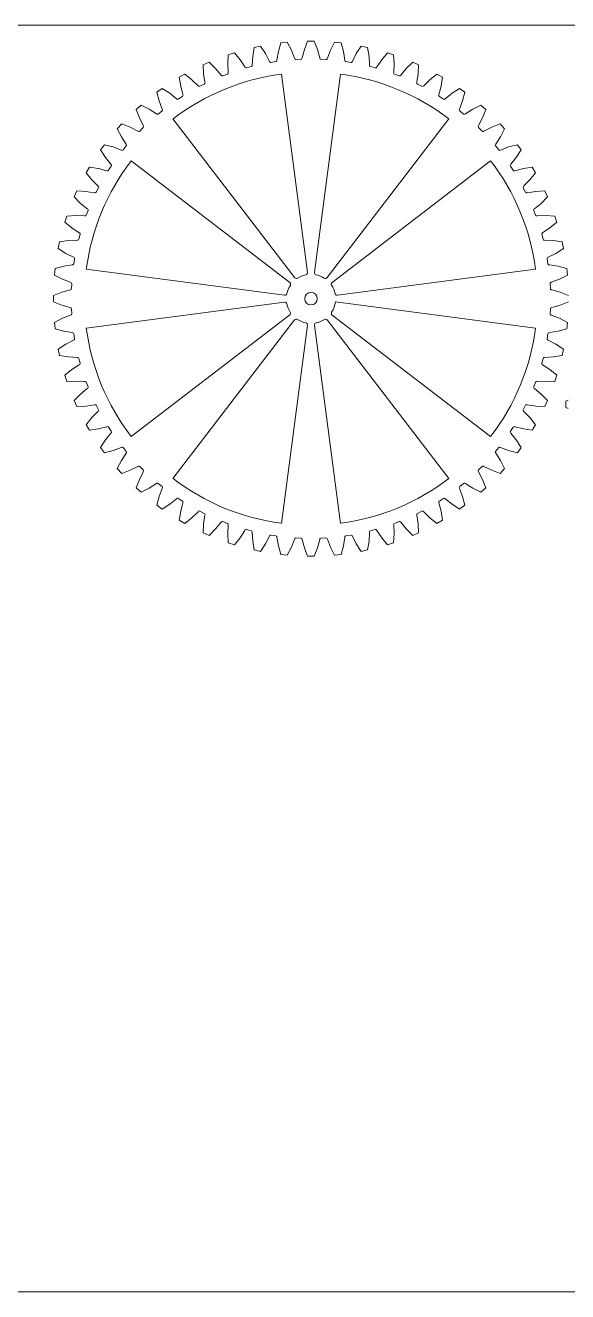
# Model space of a CAD drawing. Header units: millimetres. Extents: x -584 to 91, y -356 to 139.
# Drawn here: x -296.7 to -166.2, y -165.5 to 139.3 of the extents above; entities that cross this region are included whole.
import ezdxf

# ---------------------------------------------------------------- set-up
doc = ezdxf.new("R2010")
doc.units = ezdxf.units.MM
doc.layers.get('0').update_dxf_attribs({"linetype": 'CONTINUOUS'})

msp = doc.modelspace()

# ---------------------------------------------------------------- linework, layer by layer
at = {"color": 4, "lineweight": 0}
for p, q in [((-240.13, 134.3), (-241.66, 133.97)), ((-238.93, 132.48), (-240.13, 134.3)), ((-235.27, 135.07), (-235.84, 132.97)), ((-233.7, 135.23), (-235.27, 135.07)), ((-232.71, 133.3), (-233.7, 135.23)), ((-228.79, 135.49), (-229.58, 133.47)), ((-227.22, 135.49), (-228.79, 135.49)), ((-226.43, 133.47), (-227.22, 135.49)), ((-222.31, 135.23), (-223.3, 133.3)), ((-220.74, 135.07), (-222.31, 135.23)), ((-220.17, 132.97), (-220.74, 135.07)), ((-215.88, 134.3), (-217.08, 132.48)), ((-214.35, 133.97), (-215.88, 134.3)), ((-247.91, 132.21), (-248.03, 130.04)), ((-246.42, 132.7), (-247.91, 132.21)), ((-245.04, 131.02), (-246.42, 132.7)), ((-242.01, 131.83), (-242.13, 129.75)), ((-241.66, 133.97), (-242.01, 131.83)), ((-237.98, 130.63), (-238.93, 132.48)), ((-235.84, 132.97), (-236.17, 130.92)), ((-231.96, 131.36), (-232.71, 133.3)), ((-231.9, 131.21), (-231.96, 131.36)), ((-231.78, 131.1), (-231.9, 131.21)), ((-231.62, 131.07), (-231.78, 131.1)), ((-230.43, 131.13), (-231.62, 131.07)), ((-230.27, 131.18), (-230.43, 131.13)), ((-230.16, 131.3), (-230.27, 131.18)), ((-230.12, 131.46), (-230.16, 131.3)), ((-229.58, 133.47), (-230.12, 131.46)), ((-225.89, 131.46), (-226.43, 133.47)), ((-225.85, 131.3), (-225.89, 131.46)), ((-225.74, 131.18), (-225.85, 131.3)), ((-225.58, 131.13), (-225.74, 131.18)), ((-224.39, 131.07), (-225.58, 131.13)), ((-224.23, 131.1), (-224.39, 131.07)), ((-224.11, 131.21), (-224.23, 131.1)), ((-224.05, 131.36), (-224.11, 131.21)), ((-223.3, 133.3), (-224.05, 131.36)), ((-219.84, 130.92), (-220.17, 132.97)), ((-217.08, 132.48), (-218.03, 130.63)), ((-214, 131.83), (-214.35, 133.97)), ((-213.88, 129.75), (-214, 131.83)), ((-209.59, 132.7), (-210.97, 131.02)), ((-208.1, 132.21), (-209.59, 132.7)), ((-207.98, 130.04), (-208.1, 132.21)), ((-252.5, 130.45), (-253.94, 129.81)), ((-253.94, 129.81), (-253.83, 127.64)), ((-250.96, 128.92), (-252.5, 130.45)), ((-249.64, 127.31), (-250.96, 128.92)), ((-248.03, 130.04), (-247.93, 127.96)), ((-243.9, 129.27), (-245.04, 131.02)), ((-243.82, 129.13), (-243.9, 129.27)), ((-243.68, 129.05), (-243.82, 129.13)), ((-243.51, 129.06), (-243.68, 129.05)), ((-242.36, 129.37), (-243.51, 129.06)), ((-242.21, 129.45), (-242.36, 129.37)), ((-242.13, 129.59), (-242.21, 129.45)), ((-242.13, 129.75), (-242.13, 129.59)), ((-237.91, 130.48), (-237.98, 130.63)), ((-237.78, 130.39), (-237.91, 130.48)), ((-237.62, 130.37), (-237.78, 130.39)), ((-236.44, 130.56), (-237.62, 130.37)), ((-236.29, 130.63), (-236.44, 130.56)), ((-236.19, 130.76), (-236.29, 130.63)), ((-236.17, 130.92), (-236.19, 130.76)), ((-219.82, 130.76), (-219.84, 130.92)), ((-219.72, 130.63), (-219.82, 130.76)), ((-219.57, 130.56), (-219.72, 130.63)), ((-218.39, 130.37), (-219.57, 130.56)), ((-218.23, 130.39), (-218.39, 130.37)), ((-218.1, 130.48), (-218.23, 130.39)), ((-218.03, 130.63), (-218.1, 130.48)), ((-213.88, 129.59), (-213.88, 129.75)), ((-213.8, 129.45), (-213.88, 129.59)), ((-213.65, 129.37), (-213.8, 129.45)), ((-212.5, 129.06), (-213.65, 129.37)), ((-212.33, 129.05), (-212.5, 129.06)), ((-212.19, 129.13), (-212.33, 129.05)), ((-212.11, 129.27), (-212.19, 129.13)), ((-210.97, 131.02), (-212.11, 129.27)), ((-208.08, 127.96), (-207.98, 130.04)), ((-205.05, 128.92), (-206.37, 127.31)), ((-203.51, 130.45), (-205.05, 128.92)), ((-202.07, 129.81), (-203.51, 130.45)), ((-202.18, 127.64), (-202.07, 129.81)), ((-258.32, 127.58), (-259.68, 126.79)), ((-259.68, 126.79), (-259.35, 124.64)), ((-256.63, 126.22), (-258.32, 127.58)), ((-255.15, 124.75), (-256.63, 126.22)), ((-253.66, 125.16), (-254.73, 124.62)), ((-253.83, 127.64), (-253.52, 125.58)), ((-253.54, 125.27), (-253.66, 125.16)), ((-253.48, 125.42), (-253.54, 125.27)), ((-253.52, 125.58), (-253.48, 125.42)), ((-249.55, 127.18), (-249.64, 127.31)), ((-249.4, 127.11), (-249.55, 127.18)), ((-249.24, 127.13), (-249.4, 127.11)), ((-248.12, 127.56), (-249.24, 127.13)), ((-247.98, 127.65), (-248.12, 127.56)), ((-247.92, 127.8), (-247.98, 127.65)), ((-247.93, 127.96), (-247.92, 127.8)), ((-208.09, 127.8), (-208.08, 127.96)), ((-208.03, 127.65), (-208.09, 127.8)), ((-207.89, 127.56), (-208.03, 127.65)), ((-206.77, 127.13), (-207.89, 127.56)), ((-206.61, 127.11), (-206.77, 127.13)), ((-206.46, 127.18), (-206.61, 127.11)), ((-206.37, 127.31), (-206.46, 127.18)), ((-202.53, 125.42), (-202.49, 125.58)), ((-202.47, 125.27), (-202.53, 125.42)), ((-202.49, 125.58), (-202.18, 127.64)), ((-202.35, 125.16), (-202.47, 125.27)), ((-201.28, 124.62), (-202.35, 125.16)), ((-199.38, 126.22), (-200.86, 124.75)), ((-197.69, 127.58), (-199.38, 126.22)), ((-196.33, 126.79), (-197.69, 127.58)), ((-196.66, 124.64), (-196.33, 126.79)), ((-263.81, 124.11), (-265.08, 123.19)), ((-265.08, 123.19), (-264.53, 121.09)), ((-261.98, 122.94), (-263.81, 124.11)), ((-260.36, 121.63), (-261.98, 122.94)), ((-258.92, 122.2), (-259.92, 121.55)), ((-259.35, 124.64), (-258.82, 122.63)), ((-258.81, 122.32), (-258.92, 122.2)), ((-258.82, 122.63), (-258.77, 122.48)), ((-258.77, 122.48), (-258.81, 122.32)), ((-255.04, 124.63), (-255.15, 124.75)), ((-254.88, 124.58), (-255.04, 124.63)), ((-254.73, 124.62), (-254.88, 124.58)), ((-201.13, 124.58), (-201.28, 124.62)), ((-200.97, 124.63), (-201.13, 124.58)), ((-200.86, 124.75), (-200.97, 124.63)), ((-197.24, 122.48), (-197.19, 122.63)), ((-197.2, 122.32), (-197.24, 122.48)), ((-197.09, 122.2), (-197.2, 122.32)), ((-197.19, 122.63), (-196.66, 124.64)), ((-196.09, 121.55), (-197.09, 122.2)), ((-194.03, 122.94), (-195.65, 121.63)), ((-192.2, 124.11), (-194.03, 122.94)), ((-190.93, 123.19), (-192.2, 124.11)), ((-191.48, 121.09), (-190.93, 123.19)), ((-268.9, 120.09), (-270.07, 119.04)), ((-270.07, 119.04), (-269.3, 117.01)), ((-266.96, 119.11), (-268.9, 120.09)), ((-265.21, 117.99), (-266.96, 119.11)), ((-264.53, 121.09), (-263.79, 119.14)), ((-263.79, 119.14), (-263.72, 118.99)), ((-263.72, 118.99), (-263.74, 118.83)), ((-260.24, 121.53), (-260.36, 121.63)), ((-260.08, 121.49), (-260.24, 121.53)), ((-259.92, 121.55), (-260.08, 121.49)), ((-195.93, 121.49), (-196.09, 121.55)), ((-195.77, 121.53), (-195.93, 121.49)), ((-195.65, 121.63), (-195.77, 121.53)), ((-192.29, 118.99), (-192.22, 119.14)), ((-192.27, 118.83), (-192.29, 118.99)), ((-192.22, 119.14), (-191.48, 121.09)), ((-189.05, 119.11), (-190.8, 117.99)), ((-187.11, 120.09), (-189.05, 119.11)), ((-185.94, 119.04), (-187.11, 120.09)), ((-186.71, 117.01), (-185.94, 119.04)), ((-269.3, 117.01), (-268.36, 115.15)), ((-265.08, 117.89), (-265.21, 117.99)), ((-264.92, 117.88), (-265.08, 117.89)), ((-264.77, 117.95), (-264.92, 117.88)), ((-263.84, 118.7), (-264.77, 117.95)), ((-263.74, 118.83), (-263.84, 118.7)), ((-192.17, 118.7), (-192.27, 118.83)), ((-191.24, 117.95), (-192.17, 118.7)), ((-191.09, 117.88), (-191.24, 117.95)), ((-190.93, 117.89), (-191.09, 117.88)), ((-190.8, 117.99), (-190.93, 117.89)), ((-187.65, 115.15), (-186.71, 117.01)), ((-273.55, 115.56), (-274.6, 114.39)), ((-274.6, 114.39), (-273.62, 112.45)), ((-271.52, 114.79), (-273.55, 115.56)), ((-269.66, 113.85), (-271.52, 114.79)), ((-269.52, 113.77), (-269.66, 113.85)), ((-269.36, 113.78), (-269.52, 113.77)), ((-269.22, 113.86), (-269.36, 113.78)), ((-268.37, 114.71), (-269.22, 113.86)), ((-268.29, 114.85), (-268.37, 114.71)), ((-268.36, 115.15), (-268.28, 115.01)), ((-268.28, 115.01), (-268.29, 114.85)), ((-187.73, 115.01), (-187.65, 115.15)), ((-187.72, 114.85), (-187.73, 115.01)), ((-187.64, 114.71), (-187.72, 114.85)), ((-186.79, 113.86), (-187.64, 114.71)), ((-186.65, 113.78), (-186.79, 113.86)), ((-186.49, 113.77), (-186.65, 113.78)), ((-186.35, 113.85), (-186.49, 113.77)), ((-184.49, 114.79), (-186.35, 113.85)), ((-182.46, 115.56), (-184.49, 114.79)), ((-181.41, 114.39), (-182.46, 115.56)), ((-182.39, 112.45), (-181.41, 114.39)), ((-277.7, 110.57), (-278.62, 109.3)), ((-275.6, 110.02), (-277.7, 110.57)), ((-273.65, 109.28), (-275.6, 110.02)), ((-273.62, 112.45), (-272.5, 110.7)), ((-272.46, 110.26), (-273.21, 109.33)), ((-272.5, 110.7), (-272.4, 110.57)), ((-272.39, 110.41), (-272.46, 110.26)), ((-272.4, 110.57), (-272.39, 110.41)), ((-183.62, 110.41), (-183.61, 110.57)), ((-183.55, 110.26), (-183.62, 110.41)), ((-183.61, 110.57), (-183.51, 110.7)), ((-182.8, 109.33), (-183.55, 110.26)), ((-183.51, 110.7), (-182.39, 112.45)), ((-180.41, 110.02), (-182.36, 109.28)), ((-178.31, 110.57), (-180.41, 110.02)), ((-177.39, 109.3), (-178.31, 110.57)), ((-278.62, 109.3), (-277.45, 107.47)), ((-277.45, 107.47), (-276.14, 105.85)), ((-273.5, 109.21), (-273.65, 109.28)), ((-273.34, 109.23), (-273.5, 109.21)), ((-273.21, 109.33), (-273.34, 109.23)), ((-182.67, 109.23), (-182.8, 109.33)), ((-182.51, 109.21), (-182.67, 109.23)), ((-182.36, 109.28), (-182.51, 109.21)), ((-179.87, 105.85), (-178.56, 107.47)), ((-178.56, 107.47), (-177.39, 109.3)), ((-281.3, 105.17), (-282.09, 103.81)), ((-282.09, 103.81), (-280.73, 102.12)), ((-279.15, 104.84), (-281.3, 105.17)), ((-277.14, 104.31), (-279.15, 104.84)), ((-276.99, 104.26), (-277.14, 104.31)), ((-276.83, 104.3), (-276.99, 104.26)), ((-276.71, 104.41), (-276.83, 104.3)), ((-276.06, 105.41), (-276.71, 104.41)), ((-276.14, 105.85), (-276.04, 105.73)), ((-276, 105.57), (-276.06, 105.41)), ((-276.04, 105.73), (-276, 105.57)), ((-180.01, 105.57), (-179.97, 105.73)), ((-179.95, 105.41), (-180.01, 105.57)), ((-179.97, 105.73), (-179.87, 105.85)), ((-179.3, 104.41), (-179.95, 105.41)), ((-179.18, 104.3), (-179.3, 104.41)), ((-179.02, 104.26), (-179.18, 104.3)), ((-178.87, 104.31), (-179.02, 104.26)), ((-176.86, 104.84), (-178.87, 104.31)), ((-174.71, 105.17), (-176.86, 104.84)), ((-175.28, 102.12), (-173.92, 103.81)), ((-173.92, 103.81), (-174.71, 105.17)), ((-280.73, 102.12), (-279.26, 100.64)), ((-279.26, 100.64), (-279.14, 100.53)), ((-176.87, 100.53), (-176.75, 100.64)), ((-176.75, 100.64), (-175.28, 102.12)), ((-284.32, 99.43), (-284.96, 97.99)), ((-284.96, 97.99), (-283.43, 96.45)), ((-282.15, 99.32), (-284.32, 99.43)), ((-280.09, 99.01), (-282.15, 99.32)), ((-279.93, 98.97), (-280.09, 99.01)), ((-279.78, 99.03), (-279.93, 98.97)), ((-279.67, 99.15), (-279.78, 99.03)), ((-279.13, 100.22), (-279.67, 99.15)), ((-279.14, 100.53), (-279.09, 100.37)), ((-279.09, 100.37), (-279.13, 100.22)), ((-176.92, 100.37), (-176.87, 100.53)), ((-176.88, 100.22), (-176.92, 100.37)), ((-176.34, 99.15), (-176.88, 100.22)), ((-176.23, 99.03), (-176.34, 99.15)), ((-176.08, 98.97), (-176.23, 99.03)), ((-175.92, 99.01), (-176.08, 98.97)), ((-173.86, 99.32), (-175.92, 99.01)), ((-171.69, 99.43), (-173.86, 99.32)), ((-172.58, 96.45), (-171.05, 97.99)), ((-171.05, 97.99), (-171.69, 99.43)), ((-283.43, 96.45), (-281.82, 95.13)), ((-281.64, 94.73), (-282.07, 93.61)), ((-281.82, 95.13), (-281.69, 95.04)), ((-281.69, 95.04), (-281.62, 94.89)), ((-281.62, 94.89), (-281.64, 94.73)), ((-174.39, 94.89), (-174.32, 95.04)), ((-174.37, 94.73), (-174.39, 94.89)), ((-173.94, 93.61), (-174.37, 94.73)), ((-174.32, 95.04), (-174.19, 95.13)), ((-174.19, 95.13), (-172.58, 96.45)), ((-286.72, 93.4), (-287.21, 91.91)), ((-287.21, 91.91), (-285.53, 90.53)), ((-284.55, 93.52), (-286.72, 93.4)), ((-282.47, 93.42), (-284.55, 93.52)), ((-282.31, 93.41), (-282.47, 93.42)), ((-282.16, 93.47), (-282.31, 93.41)), ((-282.07, 93.61), (-282.16, 93.47)), ((-173.85, 93.47), (-173.94, 93.61)), ((-173.7, 93.41), (-173.85, 93.47)), ((-173.54, 93.42), (-173.7, 93.41)), ((-171.46, 93.52), (-173.54, 93.42)), ((-169.29, 93.4), (-171.46, 93.52)), ((-170.48, 90.53), (-168.8, 91.91)), ((-168.8, 91.91), (-169.29, 93.4)), ((-285.53, 90.53), (-283.78, 89.39)), ((-283.57, 89), (-283.88, 87.85)), ((-283.78, 89.39), (-283.64, 89.31)), ((-283.64, 89.31), (-283.56, 89.17)), ((-283.56, 89.17), (-283.57, 89)), ((-172.45, 89.17), (-172.37, 89.31)), ((-172.44, 89), (-172.45, 89.17)), ((-172.13, 87.85), (-172.44, 89)), ((-172.37, 89.31), (-172.23, 89.39)), ((-172.23, 89.39), (-170.48, 90.53)), ((-288.48, 87.15), (-288.81, 85.62)), ((-288.81, 85.62), (-286.99, 84.42)), ((-286.34, 87.5), (-288.48, 87.15)), ((-284.26, 87.62), (-286.34, 87.5)), ((-284.1, 87.62), (-284.26, 87.62)), ((-283.96, 87.7), (-284.1, 87.62)), ((-283.88, 87.85), (-283.96, 87.7)), ((-172.05, 87.7), (-172.13, 87.85)), ((-171.91, 87.62), (-172.05, 87.7)), ((-171.75, 87.62), (-171.91, 87.62)), ((-169.67, 87.5), (-171.75, 87.62)), ((-167.53, 87.15), (-169.67, 87.5)), ((-169.02, 84.42), (-167.2, 85.62)), ((-167.2, 85.62), (-167.53, 87.15)), ((-286.99, 84.42), (-285.14, 83.47)), ((-285.14, 83.47), (-284.99, 83.4)), ((-284.88, 83.11), (-285.07, 81.93)), ((-284.99, 83.4), (-284.9, 83.27)), ((-284.9, 83.27), (-284.88, 83.11)), ((-171.13, 83.11), (-171.11, 83.27)), ((-170.94, 81.93), (-171.13, 83.11)), ((-171.11, 83.27), (-171.02, 83.4)), ((-171.02, 83.4), (-170.87, 83.47)), ((-170.87, 83.47), (-169.02, 84.42)), ((-289.58, 80.76), (-289.74, 79.19)), ((-287.48, 81.33), (-289.58, 80.76)), ((-285.43, 81.66), (-287.48, 81.33)), ((-285.27, 81.68), (-285.43, 81.66)), ((-285.14, 81.78), (-285.27, 81.68)), ((-285.07, 81.93), (-285.14, 81.78)), ((-170.87, 81.78), (-170.94, 81.93)), ((-170.74, 81.68), (-170.87, 81.78)), ((-170.58, 81.66), (-170.74, 81.68)), ((-168.53, 81.33), (-170.58, 81.66)), ((-166.43, 80.76), (-168.53, 81.33)), ((-166.27, 79.19), (-166.43, 80.76)), ((-289.74, 79.19), (-287.81, 78.2)), ((-287.81, 78.2), (-285.87, 77.45)), ((-285.87, 77.45), (-285.72, 77.39)), ((-285.72, 77.39), (-285.61, 77.27)), ((-285.58, 77.11), (-285.64, 75.92)), ((-285.61, 77.27), (-285.58, 77.11)), ((-170.43, 77.11), (-170.4, 77.27)), ((-170.37, 75.92), (-170.43, 77.11)), ((-170.4, 77.27), (-170.29, 77.39)), ((-170.29, 77.39), (-170.14, 77.45)), ((-170.14, 77.45), (-168.2, 78.2)), ((-168.2, 78.2), (-166.27, 79.19)), ((-287.98, 75.07), (-290, 74.28)), ((-290, 74.28), (-290, 72.71)), ((-285.97, 75.61), (-287.98, 75.07)), ((-285.81, 75.65), (-285.97, 75.61)), ((-285.69, 75.76), (-285.81, 75.65)), ((-285.64, 75.92), (-285.69, 75.76)), ((-170.32, 75.76), (-170.37, 75.92)), ((-170.2, 75.65), (-170.32, 75.76)), ((-170.04, 75.61), (-170.2, 75.65)), ((-168.03, 75.07), (-170.04, 75.61)), ((-166.01, 74.28), (-168.03, 75.07)), ((-290, 72.71), (-287.98, 71.92)), ((-287.98, 71.92), (-285.97, 71.38)), ((-285.97, 71.38), (-285.81, 71.34)), ((-285.81, 71.34), (-285.69, 71.23)), ((-285.69, 71.23), (-285.64, 71.07)), ((-285.64, 71.07), (-285.58, 69.88)), ((-170.43, 69.88), (-170.37, 71.07)), ((-170.37, 71.07), (-170.32, 71.23)), ((-170.32, 71.23), (-170.2, 71.34)), ((-170.2, 71.34), (-170.04, 71.38)), ((-170.04, 71.38), (-168.03, 71.92)), ((-168.03, 71.92), (-166.01, 72.71)), ((-287.81, 68.79), (-289.74, 67.8)), ((-289.74, 67.8), (-289.58, 66.23)), ((-285.87, 69.54), (-287.81, 68.79)), ((-285.72, 69.6), (-285.87, 69.54)), ((-285.61, 69.72), (-285.72, 69.6)), ((-285.58, 69.88), (-285.61, 69.72)), ((-170.4, 69.72), (-170.43, 69.88)), ((-170.29, 69.6), (-170.4, 69.72)), ((-170.14, 69.54), (-170.29, 69.6)), ((-168.2, 68.79), (-170.14, 69.54)), ((-166.27, 67.8), (-168.2, 68.79)), ((-166.43, 66.23), (-166.27, 67.8)), ((-289.58, 66.23), (-287.48, 65.66)), ((-287.48, 65.66), (-285.43, 65.33)), ((-285.43, 65.33), (-285.27, 65.31)), ((-285.27, 65.31), (-285.14, 65.21)), ((-285.14, 65.21), (-285.07, 65.06)), ((-285.07, 65.06), (-284.88, 63.88)), ((-171.13, 63.88), (-170.94, 65.06)), ((-170.94, 65.06), (-170.87, 65.21)), ((-170.87, 65.21), (-170.74, 65.31)), ((-170.74, 65.31), (-170.58, 65.33)), ((-170.58, 65.33), (-168.53, 65.66)), ((-168.53, 65.66), (-166.43, 66.23)), ((-286.99, 62.57), (-288.81, 61.37)), ((-288.81, 61.37), (-288.48, 59.84)), ((-285.14, 63.52), (-286.99, 62.57)), ((-284.99, 63.59), (-285.14, 63.52)), ((-284.9, 63.72), (-284.99, 63.59)), ((-284.88, 63.88), (-284.9, 63.72)), ((-171.11, 63.72), (-171.13, 63.88)), ((-171.02, 63.59), (-171.11, 63.72)), ((-170.87, 63.52), (-171.02, 63.59)), ((-169.02, 62.57), (-170.87, 63.52)), ((-167.2, 61.37), (-169.02, 62.57)), ((-167.53, 59.84), (-167.2, 61.37)), ((-288.48, 59.84), (-286.34, 59.49)), ((-286.34, 59.49), (-284.26, 59.37)), ((-284.26, 59.37), (-284.1, 59.37)), ((-284.1, 59.37), (-283.96, 59.29)), ((-283.96, 59.29), (-283.88, 59.14)), ((-283.88, 59.14), (-283.57, 57.99)), ((-283.57, 57.99), (-283.56, 57.82)), ((-172.45, 57.82), (-172.44, 57.99)), ((-172.44, 57.99), (-172.13, 59.14)), ((-172.13, 59.14), (-172.05, 59.29)), ((-172.05, 59.29), (-171.91, 59.37)), ((-171.91, 59.37), (-171.75, 59.37)), ((-171.75, 59.37), (-169.67, 59.49)), ((-169.67, 59.49), (-167.53, 59.84)), ((-285.53, 56.46), (-287.21, 55.08)), ((-287.21, 55.08), (-286.72, 53.59)), ((-283.78, 57.6), (-285.53, 56.46)), ((-283.64, 57.68), (-283.78, 57.6)), ((-283.56, 57.82), (-283.64, 57.68)), ((-172.37, 57.68), (-172.45, 57.82)), ((-172.23, 57.6), (-172.37, 57.68)), ((-170.48, 56.46), (-172.23, 57.6)), ((-168.8, 55.08), (-170.48, 56.46)), ((-169.29, 53.59), (-168.8, 55.08)), ((-286.72, 53.59), (-284.55, 53.47)), ((-284.55, 53.47), (-282.47, 53.57)), ((-281.82, 51.86), (-283.43, 50.54)), ((-282.47, 53.57), (-282.31, 53.58)), ((-282.31, 53.58), (-282.16, 53.52)), ((-282.16, 53.52), (-282.07, 53.38)), ((-282.07, 53.38), (-281.64, 52.26)), ((-281.69, 51.95), (-281.82, 51.86)), ((-281.62, 52.1), (-281.69, 51.95)), ((-281.64, 52.26), (-281.62, 52.1)), ((-174.39, 52.1), (-174.37, 52.26)), ((-174.32, 51.95), (-174.39, 52.1)), ((-174.37, 52.26), (-173.94, 53.38)), ((-174.19, 51.86), (-174.32, 51.95)), ((-172.58, 50.54), (-174.19, 51.86)), ((-173.94, 53.38), (-173.85, 53.52)), ((-173.85, 53.52), (-173.7, 53.58)), ((-173.7, 53.58), (-173.54, 53.57)), ((-173.54, 53.57), (-171.46, 53.47)), ((-171.46, 53.47), (-169.29, 53.59)), ((-283.43, 50.54), (-284.96, 49)), ((-284.96, 49), (-284.32, 47.56)), ((-171.05, 49), (-172.58, 50.54)), ((-171.69, 47.56), (-171.05, 49)), ((-284.32, 47.56), (-282.15, 47.67)), ((-282.15, 47.67), (-280.09, 47.98)), ((-279.26, 46.35), (-280.73, 44.87)), ((-280.09, 47.98), (-279.93, 48.02)), ((-279.93, 48.02), (-279.78, 47.96)), ((-279.78, 47.96), (-279.67, 47.84)), ((-279.67, 47.84), (-279.13, 46.77)), ((-279.14, 46.46), (-279.26, 46.35)), ((-279.09, 46.62), (-279.14, 46.46)), ((-279.13, 46.77), (-279.09, 46.62)), ((-176.92, 46.62), (-176.88, 46.77)), ((-176.87, 46.46), (-176.92, 46.62)), ((-176.88, 46.77), (-176.34, 47.84)), ((-176.75, 46.35), (-176.87, 46.46)), ((-175.28, 44.87), (-176.75, 46.35)), ((-176.34, 47.84), (-176.23, 47.96)), ((-176.23, 47.96), (-176.08, 48.02)), ((-176.08, 48.02), (-175.92, 47.98)), ((-175.92, 47.98), (-173.86, 47.67)), ((-173.86, 47.67), (-171.69, 47.56)), ((-280.73, 44.87), (-282.09, 43.18)), ((-282.09, 43.18), (-281.3, 41.82)), ((-279.15, 42.15), (-277.14, 42.68)), ((-277.14, 42.68), (-276.99, 42.73)), ((-276.99, 42.73), (-276.83, 42.69)), ((-276.83, 42.69), (-276.71, 42.58)), ((-179.3, 42.58), (-179.18, 42.69)), ((-179.18, 42.69), (-179.02, 42.73)), ((-179.02, 42.73), (-178.87, 42.68)), ((-178.87, 42.68), (-176.86, 42.15)), ((-173.92, 43.18), (-175.28, 44.87)), ((-174.71, 41.82), (-173.92, 43.18)), ((-281.3, 41.82), (-279.15, 42.15)), ((-276.14, 41.14), (-277.45, 39.52)), ((-276.71, 42.58), (-276.06, 41.58)), ((-276.04, 41.26), (-276.14, 41.14)), ((-276.06, 41.58), (-276, 41.42)), ((-276, 41.42), (-276.04, 41.26)), ((-180.01, 41.42), (-179.95, 41.58)), ((-179.97, 41.26), (-180.01, 41.42)), ((-179.87, 41.14), (-179.97, 41.26)), ((-179.95, 41.58), (-179.3, 42.58)), ((-178.56, 39.52), (-179.87, 41.14)), ((-176.86, 42.15), (-174.71, 41.82)), ((-277.45, 39.52), (-278.62, 37.69)), ((-278.62, 37.69), (-277.7, 36.42)), ((-277.7, 36.42), (-275.6, 36.97)), ((-275.6, 36.97), (-273.65, 37.71)), ((-273.65, 37.71), (-273.5, 37.78)), ((-273.5, 37.78), (-273.34, 37.76)), ((-273.34, 37.76), (-273.21, 37.66)), ((-273.21, 37.66), (-272.46, 36.73)), ((-272.46, 36.73), (-272.39, 36.58)), ((-272.39, 36.58), (-272.4, 36.42)), ((-183.62, 36.58), (-183.55, 36.73)), ((-183.61, 36.42), (-183.62, 36.58)), ((-183.55, 36.73), (-182.8, 37.66)), ((-182.8, 37.66), (-182.67, 37.76)), ((-182.67, 37.76), (-182.51, 37.78)), ((-182.51, 37.78), (-182.36, 37.71)), ((-182.36, 37.71), (-180.41, 36.97)), ((-180.41, 36.97), (-178.31, 36.42)), ((-177.39, 37.69), (-178.56, 39.52)), ((-178.31, 36.42), (-177.39, 37.69)), ((-273.62, 34.54), (-274.6, 32.6)), ((-272.5, 36.29), (-273.62, 34.54)), ((-272.4, 36.42), (-272.5, 36.29)), ((-183.51, 36.29), (-183.61, 36.42)), ((-182.39, 34.54), (-183.51, 36.29)), ((-181.41, 32.6), (-182.39, 34.54)), ((-274.6, 32.6), (-273.55, 31.43)), ((-273.55, 31.43), (-271.52, 32.2)), ((-271.52, 32.2), (-269.66, 33.14)), ((-269.66, 33.14), (-269.52, 33.22)), ((-269.52, 33.22), (-269.36, 33.21)), ((-269.36, 33.21), (-269.22, 33.13)), ((-268.36, 31.84), (-269.3, 29.98)), ((-269.22, 33.13), (-268.37, 32.28)), ((-268.37, 32.28), (-268.29, 32.14)), ((-268.28, 31.98), (-268.36, 31.84)), ((-268.29, 32.14), (-268.28, 31.98)), ((-187.73, 31.98), (-187.72, 32.14)), ((-187.65, 31.84), (-187.73, 31.98)), ((-187.72, 32.14), (-187.64, 32.28)), ((-186.71, 29.98), (-187.65, 31.84)), ((-187.64, 32.28), (-186.79, 33.13)), ((-186.79, 33.13), (-186.65, 33.21)), ((-186.65, 33.21), (-186.49, 33.22)), ((-186.49, 33.22), (-186.35, 33.14)), ((-186.35, 33.14), (-184.49, 32.2)), ((-184.49, 32.2), (-182.46, 31.43)), ((-182.46, 31.43), (-181.41, 32.6)), ((-269.3, 29.98), (-270.07, 27.95)), ((-270.07, 27.95), (-268.9, 26.9)), ((-268.9, 26.9), (-266.96, 27.88)), ((-266.96, 27.88), (-265.21, 29)), ((-265.21, 29), (-265.08, 29.1)), ((-265.08, 29.1), (-264.92, 29.11)), ((-264.92, 29.11), (-264.77, 29.04)), ((-264.77, 29.04), (-263.84, 28.29)), ((-263.79, 27.85), (-264.53, 25.9)), ((-263.84, 28.29), (-263.74, 28.16)), ((-263.72, 28), (-263.79, 27.85)), ((-263.74, 28.16), (-263.72, 28)), ((-192.29, 28), (-192.27, 28.16)), ((-192.22, 27.85), (-192.29, 28)), ((-192.27, 28.16), (-192.17, 28.29)), ((-191.48, 25.9), (-192.22, 27.85)), ((-192.17, 28.29), (-191.24, 29.04)), ((-191.24, 29.04), (-191.09, 29.11)), ((-191.09, 29.11), (-190.93, 29.1)), ((-190.93, 29.1), (-190.8, 29)), ((-190.8, 29), (-189.05, 27.88)), ((-189.05, 27.88), (-187.11, 26.9)), ((-187.11, 26.9), (-185.94, 27.95)), ((-185.94, 27.95), (-186.71, 29.98)), ((-264.53, 25.9), (-265.08, 23.8)), ((-261.98, 24.05), (-260.36, 25.36)), ((-260.36, 25.36), (-260.24, 25.46)), ((-260.24, 25.46), (-260.08, 25.5)), ((-260.08, 25.5), (-259.92, 25.44)), ((-259.92, 25.44), (-258.92, 24.79)), ((-258.92, 24.79), (-258.81, 24.67)), ((-258.77, 24.51), (-258.82, 24.36)), ((-258.81, 24.67), (-258.77, 24.51)), ((-197.24, 24.51), (-197.2, 24.67)), ((-197.19, 24.36), (-197.24, 24.51)), ((-197.2, 24.67), (-197.09, 24.79)), ((-197.09, 24.79), (-196.09, 25.44)), ((-196.09, 25.44), (-195.93, 25.5)), ((-195.93, 25.5), (-195.77, 25.46)), ((-195.77, 25.46), (-195.65, 25.36)), ((-195.65, 25.36), (-194.03, 24.05)), ((-190.93, 23.8), (-191.48, 25.9)), ((-265.08, 23.8), (-263.81, 22.88)), ((-263.81, 22.88), (-261.98, 24.05)), ((-259.35, 22.35), (-259.68, 20.2)), ((-258.82, 24.36), (-259.35, 22.35)), ((-256.63, 20.77), (-255.15, 22.24)), ((-255.15, 22.24), (-255.04, 22.36)), ((-255.04, 22.36), (-254.88, 22.41)), ((-254.88, 22.41), (-254.73, 22.37)), ((-254.73, 22.37), (-253.66, 21.83)), ((-253.52, 21.41), (-253.83, 19.35)), ((-253.66, 21.83), (-253.54, 21.72)), ((-253.54, 21.72), (-253.48, 21.57)), ((-253.48, 21.57), (-253.52, 21.41)), ((-202.53, 21.57), (-202.47, 21.72)), ((-202.49, 21.41), (-202.53, 21.57)), ((-202.18, 19.35), (-202.49, 21.41)), ((-202.47, 21.72), (-202.35, 21.83)), ((-202.35, 21.83), (-201.28, 22.37)), ((-201.28, 22.37), (-201.13, 22.41)), ((-201.13, 22.41), (-200.97, 22.36)), ((-200.97, 22.36), (-200.86, 22.24)), ((-200.86, 22.24), (-199.38, 20.77)), ((-196.66, 22.35), (-197.19, 24.36)), ((-196.33, 20.2), (-196.66, 22.35)), ((-194.03, 24.05), (-192.2, 22.88)), ((-192.2, 22.88), (-190.93, 23.8)), ((-259.68, 20.2), (-258.32, 19.41)), ((-258.32, 19.41), (-256.63, 20.77)), ((-253.83, 19.35), (-253.94, 17.18)), ((-250.96, 18.07), (-249.64, 19.68)), ((-249.64, 19.68), (-249.55, 19.81)), ((-249.55, 19.81), (-249.4, 19.88)), ((-249.4, 19.88), (-249.24, 19.86)), ((-249.24, 19.86), (-248.12, 19.43)), ((-248.12, 19.43), (-247.98, 19.34)), ((-247.93, 19.03), (-248.03, 16.95)), ((-247.98, 19.34), (-247.92, 19.19)), ((-247.92, 19.19), (-247.93, 19.03)), ((-208.09, 19.19), (-208.03, 19.34)), ((-208.08, 19.03), (-208.09, 19.19)), ((-207.98, 16.95), (-208.08, 19.03)), ((-208.03, 19.34), (-207.89, 19.43)), ((-207.89, 19.43), (-206.77, 19.86)), ((-206.77, 19.86), (-206.61, 19.88)), ((-206.61, 19.88), (-206.46, 19.81)), ((-206.46, 19.81), (-206.37, 19.68)), ((-206.37, 19.68), (-205.05, 18.07)), ((-202.07, 17.18), (-202.18, 19.35)), ((-199.38, 20.77), (-197.69, 19.41)), ((-197.69, 19.41), (-196.33, 20.2)), ((-253.94, 17.18), (-252.5, 16.54)), ((-252.5, 16.54), (-250.96, 18.07)), ((-248.03, 16.95), (-247.91, 14.78)), ((-246.42, 14.29), (-245.04, 15.97)), ((-245.04, 15.97), (-243.9, 17.72)), ((-243.9, 17.72), (-243.82, 17.86)), ((-243.82, 17.86), (-243.68, 17.94)), ((-243.68, 17.94), (-243.51, 17.93)), ((-243.51, 17.93), (-242.36, 17.62)), ((-242.36, 17.62), (-242.21, 17.54)), ((-242.21, 17.54), (-242.13, 17.4)), ((-242.13, 17.4), (-242.13, 17.24)), ((-242.13, 17.24), (-242.01, 15.16)), ((-238.93, 14.51), (-237.98, 16.36)), ((-237.98, 16.36), (-237.91, 16.51)), ((-237.91, 16.51), (-237.78, 16.6)), ((-237.78, 16.6), (-237.62, 16.62)), ((-237.62, 16.62), (-236.44, 16.43)), ((-236.44, 16.43), (-236.29, 16.36)), ((-236.29, 16.36), (-236.19, 16.23)), ((-236.19, 16.23), (-236.17, 16.07)), ((-236.17, 16.07), (-235.84, 14.02)), ((-232.71, 13.69), (-231.96, 15.63)), ((-231.96, 15.63), (-231.9, 15.78)), ((-231.9, 15.78), (-231.78, 15.89)), ((-231.78, 15.89), (-231.62, 15.92)), ((-231.62, 15.92), (-230.43, 15.86)), ((-230.43, 15.86), (-230.27, 15.81)), ((-230.27, 15.81), (-230.16, 15.69)), ((-230.16, 15.69), (-230.12, 15.53)), ((-230.12, 15.53), (-229.58, 13.52)), ((-226.43, 13.52), (-225.89, 15.53)), ((-225.89, 15.53), (-225.85, 15.69)), ((-225.85, 15.69), (-225.74, 15.81)), ((-225.74, 15.81), (-225.58, 15.86)), ((-225.58, 15.86), (-224.39, 15.92)), ((-224.39, 15.92), (-224.23, 15.89)), ((-224.23, 15.89), (-224.11, 15.78)), ((-224.11, 15.78), (-224.05, 15.63)), ((-224.05, 15.63), (-223.3, 13.69)), ((-220.17, 14.02), (-219.84, 16.07)), ((-219.84, 16.07), (-219.82, 16.23)), ((-219.82, 16.23), (-219.72, 16.36)), ((-219.72, 16.36), (-219.57, 16.43)), ((-219.57, 16.43), (-218.39, 16.62)), ((-218.39, 16.62), (-218.23, 16.6)), ((-218.23, 16.6), (-218.1, 16.51)), ((-218.1, 16.51), (-218.03, 16.36)), ((-218.03, 16.36), (-217.08, 14.51)), ((-214, 15.16), (-213.88, 17.24)), ((-213.88, 17.4), (-213.8, 17.54)), ((-213.88, 17.24), (-213.88, 17.4)), ((-213.8, 17.54), (-213.65, 17.62)), ((-213.65, 17.62), (-212.5, 17.93)), ((-212.5, 17.93), (-212.33, 17.94)), ((-212.33, 17.94), (-212.19, 17.86)), ((-212.19, 17.86), (-212.11, 17.72)), ((-212.11, 17.72), (-210.97, 15.97)), ((-210.97, 15.97), (-209.59, 14.29)), ((-208.1, 14.78), (-207.98, 16.95)), ((-205.05, 18.07), (-203.51, 16.54)), ((-203.51, 16.54), (-202.07, 17.18)), ((-247.91, 14.78), (-246.42, 14.29)), ((-242.01, 15.16), (-241.66, 13.02)), ((-241.66, 13.02), (-240.13, 12.69)), ((-240.13, 12.69), (-238.93, 14.51)), ((-235.84, 14.02), (-235.27, 11.92)), ((-233.7, 11.76), (-232.71, 13.69)), ((-229.58, 13.52), (-228.79, 11.5)), ((-227.22, 11.5), (-226.43, 13.52)), ((-223.3, 13.69), (-222.31, 11.76)), ((-220.74, 11.92), (-220.17, 14.02)), ((-217.08, 14.51), (-215.88, 12.69)), ((-215.88, 12.69), (-214.35, 13.02)), ((-214.35, 13.02), (-214, 15.16)), ((-209.59, 14.29), (-208.1, 14.78)), ((-235.27, 11.92), (-233.7, 11.76)), ((-228.79, 11.5), (-227.22, 11.5)), ((-222.31, 11.76), (-220.74, 11.92))]:
    msp.add_line(p, q, dxfattribs=at)
at = {"color": 2, "lineweight": 0}
for p, q in [((-228.84, 79.82), (-235.12, 127.56)), ((-220.89, 127.56), (-227.17, 79.82)), ((-261.2, 116.76), (-231.89, 78.55)), ((-224.11, 78.57), (-194.81, 116.76)), ((-233.07, 77.38), (-271.27, 106.69)), ((-184.74, 106.69), (-222.92, 77.39)), ((-282.07, 80.61), (-234.34, 74.33)), ((-221.64, 74.33), (-173.94, 80.61)), ((-234.36, 72.66), (-282.07, 66.38)), ((-173.94, 66.38), (-222.11, 72.72)), ((-271.27, 40.3), (-233.1, 69.59)), ((-231.92, 68.39), (-261.2, 30.23)), ((-235.12, 19.43), (-228.85, 67.11)), ((-227.16, 67.1), (-220.89, 19.43)), ((-194.81, 30.23), (-224.08, 68.38)), ((-222.9, 69.57), (-184.74, 40.3))]:
    msp.add_line(p, q, dxfattribs=at)
at = {"color": 5, "lineweight": 0}
for p, q in [((-166.05, 49.11), (-166.68, 48.81)), ((-166.68, 48.81), (-166.68, 47.34)), ((-166.68, 47.34), (-166.05, 47.04))]:
    msp.add_line(p, q, dxfattribs=at)
at = {"lineweight": 0}
msp.add_lwpolyline([(-519, -165.5), (90.6, -165.5), (90.6, 139.3), (-519, 139.3)], close=True, dxfattribs=at)
at = {"color": 2, "lineweight": 0}
msp.add_circle((-228, 73.5), 1.5, dxfattribs=at)
for centre, radius, start, end in [((-228, 73.5), 54.53, 97.5, 127.5), ((-228, 73.5), 54.53, 52.5, 82.5), ((-228, 73.5), 54.53, 142.5, 172.5), ((-228, 73.5), 54.53, 7.5, 37.5), ((-227.99, 73.46), 5.93, 102.0405, 122.9595), ((-229.33, 79.75), 0.5, 282.0405, 7.5), ((-226.68, 79.76), 0.5, 172.5, 258.1983), ((-227.99, 73.46), 5.93, 57.2316, 78.1983), ((-227.99, 73.46), 5.93, 146.8017, 167.7684), ((-233.37, 76.98), 0.5, 326.8017, 52.5), ((-231.49, 78.86), 0.5, 217.5, 302.9595), ((-224.51, 78.87), 0.5, 237.2316, 322.5), ((-222.62, 77), 0.5, 127.5, 213.3449), ((-227.99, 73.46), 5.93, 12.2631, 33.3449), ((-234.28, 74.83), 0.5, 262.5, 347.7684), ((-221.71, 74.83), 0.5, 192.2631, 277.5), ((-234.29, 72.16), 0.5, 11.6551, 97.5), ((-227.99, 73.46), 5.93, 191.6551, 212.7369), ((-233.4, 69.98), 0.5, 307.5, 32.7369), ((-222.59, 69.97), 0.5, 147.1164, 232.5), ((-227.99, 73.46), 5.93, 327.1164, 352.7946), ((-231.52, 68.09), 0.5, 56.6866, 142.5), ((-227.99, 73.46), 5.93, 236.6866, 257.8836), ((-229.34, 67.17), 0.5, 352.5, 77.8836), ((-226.67, 67.17), 0.5, 101.8776, 187.5), ((-227.99, 73.46), 5.93, 281.8776, 303.1224), ((-224.48, 68.08), 0.5, 37.5, 123.1224), ((-228, 73.5), 54.53, 187.5, 217.5), ((-228, 73.5), 54.53, 322.5, 352.5), ((-228, 73.5), 54.53, 232.5, 262.5), ((-228, 73.5), 54.53, 277.5, 307.5)]:
    msp.add_arc(centre, radius, start, end, dxfattribs=at)

doc.saveas('drawing.dxf')
